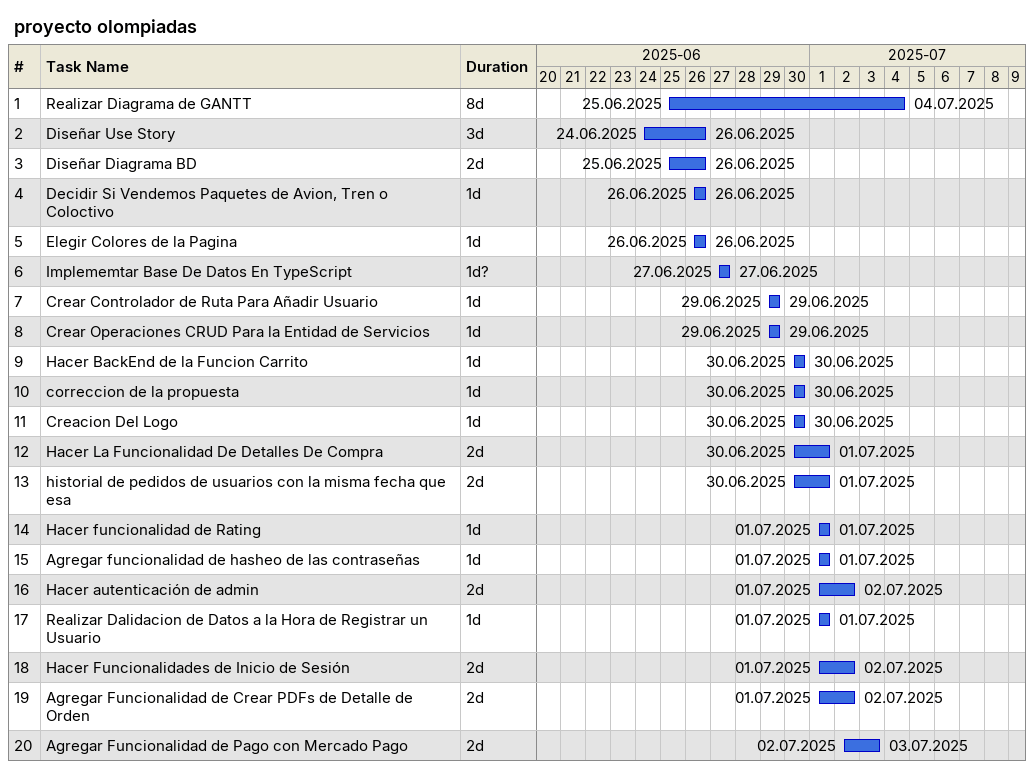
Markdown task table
proyecto olompiadas

| ID | Task | Duration | Start | Finish |
|---|---|---|---|---|
| 1 | Realizar Diagrama de GANTT | 8d | 2025-06-25 | 2025-07-04 |
| 2 | Diseñar Use Story | 3d | 2025-06-24 | 2025-06-26 |
| 3 | Diseñar Diagrama BD | 2d | 2025-06-25 | 2025-06-26 |
| 4 | Decidir Si Vendemos Paquetes de Avion, Tren o Coloctivo | 1d | 2025-06-26 | 2025-06-26 |
| 5 | Elegir Colores de la Pagina | 1d | 2025-06-26 | 2025-06-26 |
| 6 | Implememtar Base De Datos En TypeScript | 1d? | 2025-06-27 | 2025-06-27 |
| 7 | Crear Controlador de Ruta Para Añadir Usuario | 1d | 2025-06-29 | 2025-06-29 |
| 8 | Crear Operaciones CRUD Para la Entidad de Servicios | 1d | 2025-06-29 | 2025-06-29 |
| 9 | Hacer BackEnd de la Funcion Carrito | 1d | 2025-06-30 | 2025-06-30 |
| 10 | correccion de la propuesta | 1d | 2025-06-30 | 2025-06-30 |
| 11 | Creacion Del Logo | 1d | 2025-06-30 | 2025-06-30 |
| 12 | Hacer La Funcionalidad De Detalles De Compra | 2d | 2025-06-30 | 2025-07-01 |
| 13 | historial de pedidos de usuarios con la misma fecha que esa | 2d | 2025-06-30 | 2025-07-01 |
| 14 | Hacer funcionalidad de Rating | 1d | 2025-07-01 | 2025-07-01 |
| 15 | Agregar funcionalidad de hasheo de las contraseñas | 1d | 2025-07-01 | 2025-07-01 |
| 16 | Hacer autenticación de admin | 2d | 2025-07-01 | 2025-07-02 |
| 17 | Realizar Dalidacion de Datos a la Hora de Registrar un Usuario | 1d | 2025-07-01 | 2025-07-01 |
| 18 | Hacer Funcionalidades de Inicio de Sesión | 2d | 2025-07-01 | 2025-07-02 |
| 19 | Agregar Funcionalidad de Crear PDFs de Detalle de Orden | 2d | 2025-07-01 | 2025-07-02 |
| 20 | Agregar Funcionalidad de Pago con Mercado Pago | 2d | 2025-07-02 | 2025-07-03 |
